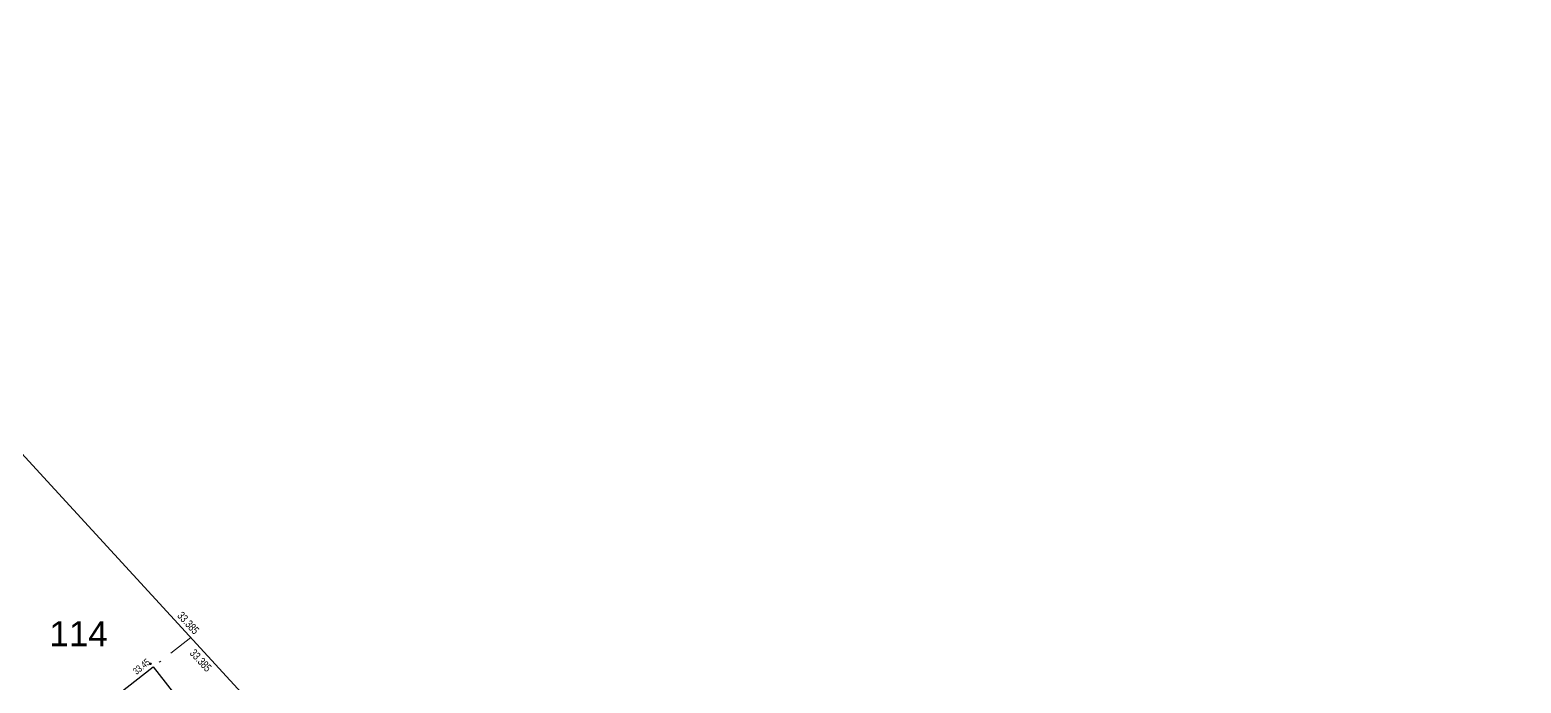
# Model space of a CAD drawing. Header units: metres. Extents: x 337936 to 338610, y 373199 to 374026.
# Drawn here: x 338080.9 to 338155.4, y 373879.6 to 373912.3 of the extents above; entities that cross this region are included whole.
import ezdxf

# ---------------------------------------------------------------- set-up
doc = ezdxf.new("R2010")
doc.units = ezdxf.units.M
doc.linetypes.add('DASHDOT', pattern=[25.4, 12.7, -6.35, 0, -6.35])
for name, color, linetype in [('A-WH_HT-Wall-Structure', 252, 'Continuous'), ('HOUSE_EXTERNAL_LEVELS', 7, 'Continuous'), ('PLOT_BOUNDARY_ANNOTATION', 7, 'Continuous')]:
    doc.layers.add(name, color=color, linetype=linetype)
for name, color, linetype, lineweight in [('DGL_BT Rear Fencing', 252, 'DASHDOT', 9), ('DGL_BT-Replacement Fence', 252, 'FENCELINE2', 9), ('DGL_PlotNo', 252, 'Continuous', 9)]:
    doc.layers.add(name, color=color, linetype=linetype, lineweight=lineweight)
doc.styles.add('AnnotativeArial', font='arial.ttf', dxfattribs={"height": 2})
doc.styles.add('ESTROAD', font='arial.ttf', dxfattribs={"width": 0.75})
doc.linetypes.add('FENCELINE2', pattern='A,6.35,-2.54,[132,ltypeshp.shx,S=2.54,R=0,X=-2.54,Y=0],-2.54,25.4', length=36.83)

msp = doc.modelspace()

# ---------------------------------------------------------------- hatches: boundary and pattern name
at = {"layer": 'HOUSE_EXTERNAL_LEVELS'}
h = msp.add_hatch(color=256, dxfattribs=at)
edge = h.paths.add_edge_path(flags=17)
edge.add_ellipse((338086.913, 373880.608), major_axis=(-0.0448, 0.0448), ratio=1, start_angle=174.19228, end_angle=354.19228, ccw=False)
edge.add_ellipse((338086.913, 373880.608), major_axis=(-0.0448, 0.0448), ratio=1, start_angle=-5.80772, end_angle=174.19228, ccw=False)

# ---------------------------------------------------------------- linework, layer by layer
at = {"layer": 'A-WH_HT-Wall-Structure', "elevation": 0}
msp.add_lwpolyline([(338087.041, 373880.446), (338090.986, 373875.396), (338085.942, 373871.454), (338081.996, 373876.505)], close=True, dxfattribs=at)
at = {"layer": 'DGL_BT Rear Fencing', "ltscale": 0.1}
msp.add_lwpolyline([(338088.92, 373881.914), (338087.041, 373880.446)], dxfattribs=at)
at = {"layer": 'DGL_BT-Replacement Fence', "ltscale": 0.05}
for points in [[(338061.039, 373912.303), (338082.133, 373889.312)], [(338082.133, 373889.312), (338155.403, 373809.452)]]:
    msp.add_lwpolyline(points, dxfattribs=at)

# ---------------------------------------------------------------- texts
at = {"layer": 'DGL_PlotNo', "insert": (338083.314, 373882.11), "char_height": 1.25, "width": 2.66537, "attachment_point": 5, "style": 'AnnotativeArial'}
msp.add_mtext('114', dxfattribs=at)
at = {"layer": 'HOUSE_EXTERNAL_LEVELS', "color": 0, "linetype": 'Continuous', "style": 'ESTROAD', "width": 0.75}
msp.add_text('33.45', height=0.35, rotation=39.19228, dxfattribs=at).set_placement((338086.21, 373880.041))
at = {"layer": 'PLOT_BOUNDARY_ANNOTATION', "linetype": 'Continuous', "style": 'ESTROAD', "width": 0.75}
for rotation, p in [(312.63205, (338088.216, 373882.985)), (312.53558, (338088.84, 373881.112))]:
    msp.add_text('33.385', height=0.4, rotation=rotation, dxfattribs=at).set_placement(p)

doc.saveas('drawing.dxf')
